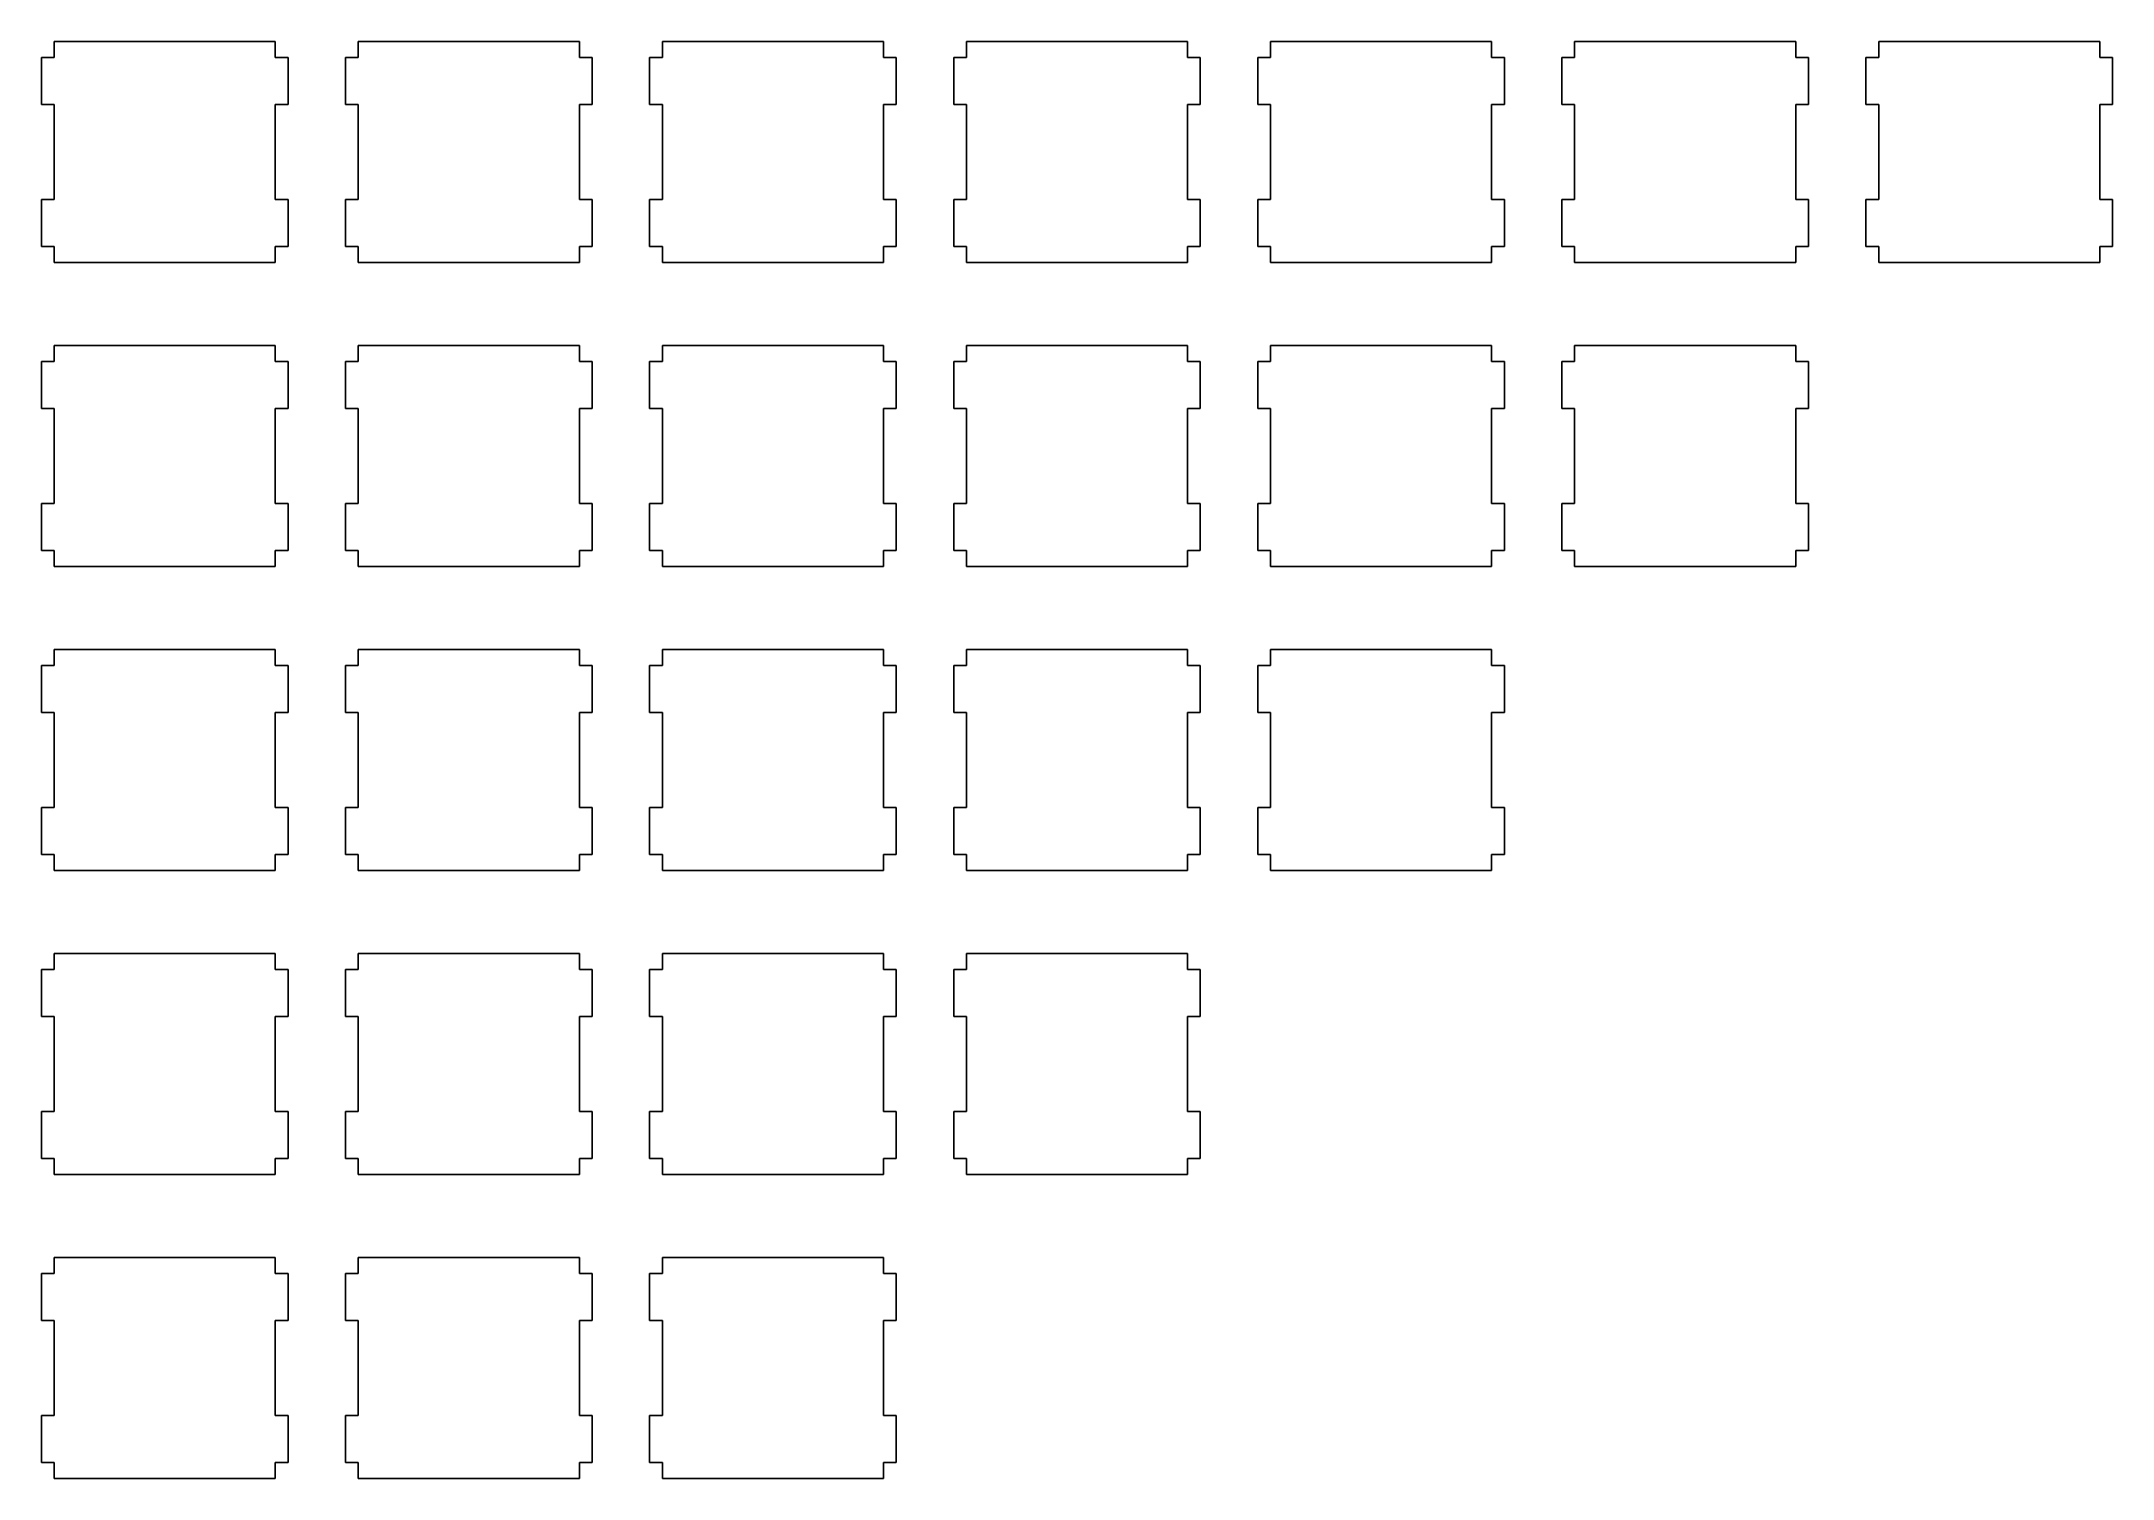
# Model space of a CAD drawing. Header units: inches. Extents: x 20 to 150, y 24 to 114.
import ezdxf

# ---------------------------------------------------------------- set-up
doc = ezdxf.new("R2010")
doc.units = ezdxf.units.IN
doc.header["$MEASUREMENT"] = 0
doc.layers.add('Switch', color=5, linetype='Continuous')

msp = doc.modelspace()

# ---------------------------------------------------------------- linework, layer by layer
at = {"layer": 'Switch', "color": 0}
for p, q in [((20.7698, 112.992), (19.9692, 112.992)), ((19.9692, 112.992), (19.9692, 110.042)), ((20.7698, 113.991), (20.7698, 112.992)), ((34.6191, 113.991), (20.7698, 113.991)), ((34.6191, 112.992), (34.6191, 113.991)), ((35.4196, 112.992), (34.6191, 112.992)), ((35.4196, 110.042), (35.4196, 112.992)), ((39.8198, 112.992), (39.019, 112.992)), ((39.019, 112.992), (39.019, 110.042)), ((39.8198, 113.991), (39.8198, 112.992)), ((53.6691, 113.991), (39.8198, 113.991)), ((53.6691, 112.992), (53.6691, 113.991)), ((54.4696, 112.992), (53.6691, 112.992)), ((54.4696, 110.042), (54.4696, 112.992)), ((58.8698, 112.992), (58.069, 112.992)), ((58.069, 112.992), (58.069, 110.042)), ((58.8698, 113.991), (58.8698, 112.992)), ((72.7191, 113.991), (58.8698, 113.991)), ((72.7191, 112.992), (72.7191, 113.991)), ((73.5196, 112.992), (72.7191, 112.992)), ((73.5196, 110.042), (73.5196, 112.992)), ((77.9198, 112.992), (77.119, 112.992)), ((77.119, 112.992), (77.119, 110.042)), ((77.9198, 113.991), (77.9198, 112.992)), ((91.7691, 113.991), (77.9198, 113.991)), ((91.7691, 112.992), (91.7691, 113.991)), ((92.5696, 112.992), (91.7691, 112.992)), ((92.5696, 110.042), (92.5696, 112.992)), ((96.9698, 112.992), (96.169, 112.992)), ((96.169, 112.992), (96.169, 110.042)), ((96.9698, 113.991), (96.9698, 112.992)), ((110.819, 113.991), (96.9698, 113.991)), ((110.819, 112.992), (110.819, 113.991)), ((111.618, 112.992), (110.819, 112.992)), ((111.618, 110.042), (111.618, 112.992)), ((116.02, 112.992), (115.219, 112.992)), ((115.219, 112.992), (115.219, 110.042)), ((116.02, 113.991), (116.02, 112.992)), ((129.869, 113.991), (116.02, 113.991)), ((129.869, 112.992), (129.869, 113.991)), ((130.67, 112.992), (129.869, 112.992)), ((130.67, 110.042), (130.67, 112.992)), ((135.07, 112.992), (134.269, 112.992)), ((134.269, 112.992), (134.269, 110.042)), ((135.07, 113.991), (135.07, 112.992)), ((148.919, 113.991), (135.07, 113.991)), ((148.919, 112.992), (148.919, 113.991)), ((149.72, 112.992), (148.919, 112.992)), ((149.72, 110.042), (149.72, 112.992)), ((19.9692, 110.042), (20.7698, 110.042)), ((20.7698, 110.042), (20.7698, 104.092)), ((34.6191, 104.092), (34.6191, 110.042)), ((34.6191, 110.042), (35.4196, 110.042)), ((39.019, 110.042), (39.8198, 110.042)), ((39.8198, 110.042), (39.8198, 104.092)), ((53.6691, 104.092), (53.6691, 110.042)), ((53.6691, 110.042), (54.4696, 110.042)), ((58.069, 110.042), (58.8698, 110.042)), ((58.8698, 110.042), (58.8698, 104.092)), ((72.7191, 104.092), (72.7191, 110.042)), ((72.7191, 110.042), (73.5196, 110.042)), ((77.119, 110.042), (77.9198, 110.042)), ((77.9198, 110.042), (77.9198, 104.092)), ((91.7691, 104.092), (91.7691, 110.042)), ((91.7691, 110.042), (92.5696, 110.042)), ((96.169, 110.042), (96.9698, 110.042)), ((96.9698, 110.042), (96.9698, 104.092)), ((110.819, 104.092), (110.819, 110.042)), ((110.819, 110.042), (111.618, 110.042)), ((115.219, 110.042), (116.02, 110.042)), ((116.02, 110.042), (116.02, 104.092)), ((129.869, 104.092), (129.869, 110.042)), ((129.869, 110.042), (130.67, 110.042)), ((134.269, 110.042), (135.07, 110.042)), ((135.07, 110.042), (135.07, 104.092)), ((148.919, 104.092), (148.919, 110.042)), ((148.919, 110.042), (149.72, 110.042)), ((20.7698, 104.092), (19.9692, 104.092)), ((19.9692, 104.092), (19.9692, 101.141)), ((35.4196, 104.092), (34.6191, 104.092)), ((35.4196, 101.141), (35.4196, 104.092)), ((39.8198, 104.092), (39.019, 104.092)), ((39.019, 104.092), (39.019, 101.141)), ((54.4696, 104.092), (53.6691, 104.092)), ((54.4696, 101.141), (54.4696, 104.092)), ((58.8698, 104.092), (58.069, 104.092)), ((58.069, 104.092), (58.069, 101.141)), ((73.5196, 104.092), (72.7191, 104.092)), ((73.5196, 101.141), (73.5196, 104.092)), ((77.9198, 104.092), (77.119, 104.092)), ((77.119, 104.092), (77.119, 101.141)), ((92.5696, 104.092), (91.7691, 104.092)), ((92.5696, 101.141), (92.5696, 104.092)), ((96.9698, 104.092), (96.169, 104.092)), ((96.169, 104.092), (96.169, 101.141)), ((111.618, 104.092), (110.819, 104.092)), ((111.618, 101.141), (111.618, 104.092)), ((116.02, 104.092), (115.219, 104.092)), ((115.219, 104.092), (115.219, 101.141)), ((130.67, 104.092), (129.869, 104.092)), ((130.67, 101.141), (130.67, 104.092)), ((135.07, 104.092), (134.269, 104.092)), ((134.269, 104.092), (134.269, 101.141)), ((149.72, 104.092), (148.919, 104.092)), ((149.72, 101.141), (149.72, 104.092)), ((19.9692, 101.141), (20.7698, 101.141)), ((20.7698, 101.141), (20.7698, 100.142)), ((20.7698, 100.142), (34.6191, 100.142)), ((34.6191, 100.142), (34.6191, 101.141)), ((34.6191, 101.141), (35.4196, 101.141)), ((39.019, 101.141), (39.8198, 101.141)), ((39.8198, 101.141), (39.8198, 100.142)), ((39.8198, 100.142), (53.6691, 100.142)), ((53.6691, 100.142), (53.6691, 101.141)), ((53.6691, 101.141), (54.4696, 101.141)), ((58.069, 101.141), (58.8698, 101.141)), ((58.8698, 101.141), (58.8698, 100.142)), ((58.8698, 100.142), (72.7191, 100.142)), ((72.7191, 100.142), (72.7191, 101.141)), ((72.7191, 101.141), (73.5196, 101.141)), ((77.119, 101.141), (77.9198, 101.141)), ((77.9198, 101.141), (77.9198, 100.142)), ((77.9198, 100.142), (91.7691, 100.142)), ((91.7691, 100.142), (91.7691, 101.141)), ((91.7691, 101.141), (92.5696, 101.141)), ((96.169, 101.141), (96.9698, 101.141)), ((96.9698, 101.141), (96.9698, 100.142)), ((96.9698, 100.142), (110.819, 100.142)), ((110.819, 100.142), (110.819, 101.141)), ((110.819, 101.141), (111.618, 101.141)), ((115.219, 101.141), (116.02, 101.141)), ((116.02, 101.141), (116.02, 100.142)), ((116.02, 100.142), (129.869, 100.142)), ((129.869, 100.142), (129.869, 101.141)), ((129.869, 101.141), (130.67, 101.141)), ((134.269, 101.141), (135.07, 101.141)), ((135.07, 101.141), (135.07, 100.142)), ((135.07, 100.142), (148.919, 100.142)), ((148.919, 100.142), (148.919, 101.141)), ((148.919, 101.141), (149.72, 101.141)), ((20.7698, 94.9413), (20.7698, 93.9423)), ((34.6191, 94.9413), (20.7698, 94.9413)), ((34.6191, 93.9423), (34.6191, 94.9413)), ((39.8198, 94.9413), (39.8198, 93.9423)), ((53.6691, 94.9413), (39.8198, 94.9413)), ((53.6691, 93.9423), (53.6691, 94.9413)), ((58.8698, 94.9413), (58.8698, 93.9423)), ((72.7191, 94.9413), (58.8698, 94.9413)), ((72.7191, 93.9423), (72.7191, 94.9413)), ((77.9198, 94.9413), (77.9198, 93.9423)), ((91.7691, 94.9413), (77.9198, 94.9413)), ((91.7691, 93.9423), (91.7691, 94.9413)), ((96.9698, 94.9413), (96.9698, 93.9423)), ((110.819, 94.9413), (96.9698, 94.9413)), ((110.819, 93.9423), (110.819, 94.9413)), ((116.02, 94.9413), (116.02, 93.9423)), ((129.869, 94.9413), (116.02, 94.9413)), ((129.869, 93.9423), (129.869, 94.9413)), ((20.7698, 93.9423), (19.9692, 93.9423)), ((19.9692, 93.9423), (19.9692, 90.992)), ((35.4196, 93.9423), (34.6191, 93.9423)), ((35.4196, 90.992), (35.4196, 93.9423)), ((39.8198, 93.9423), (39.019, 93.9423)), ((39.019, 93.9423), (39.019, 90.992)), ((54.4696, 93.9423), (53.6691, 93.9423)), ((54.4696, 90.992), (54.4696, 93.9423)), ((58.8698, 93.9423), (58.069, 93.9423)), ((58.069, 93.9423), (58.069, 90.992)), ((73.5196, 93.9423), (72.7191, 93.9423)), ((73.5196, 90.992), (73.5196, 93.9423)), ((77.9198, 93.9423), (77.119, 93.9423)), ((77.119, 93.9423), (77.119, 90.992)), ((92.5696, 93.9423), (91.7691, 93.9423)), ((92.5696, 90.992), (92.5696, 93.9423)), ((96.9698, 93.9423), (96.169, 93.9423)), ((96.169, 93.9423), (96.169, 90.992)), ((111.618, 93.9423), (110.819, 93.9423)), ((111.618, 90.992), (111.618, 93.9423)), ((116.02, 93.9423), (115.219, 93.9423)), ((115.219, 93.9423), (115.219, 90.992)), ((130.67, 93.9423), (129.869, 93.9423)), ((130.67, 90.992), (130.67, 93.9423)), ((19.9692, 90.992), (20.7698, 90.992)), ((20.7698, 90.992), (20.7698, 85.0417)), ((34.6191, 85.0417), (34.6191, 90.992)), ((34.6191, 90.992), (35.4196, 90.992)), ((39.019, 90.992), (39.8198, 90.992)), ((39.8198, 90.992), (39.8198, 85.0417)), ((53.6691, 85.0417), (53.6691, 90.992)), ((53.6691, 90.992), (54.4696, 90.992)), ((58.069, 90.992), (58.8698, 90.992)), ((58.8698, 90.992), (58.8698, 85.0417)), ((72.7191, 85.0417), (72.7191, 90.992)), ((72.7191, 90.992), (73.5196, 90.992)), ((77.119, 90.992), (77.9198, 90.992)), ((77.9198, 90.992), (77.9198, 85.0417)), ((91.7691, 85.0417), (91.7691, 90.992)), ((91.7691, 90.992), (92.5696, 90.992)), ((96.169, 90.992), (96.9698, 90.992)), ((96.9698, 90.992), (96.9698, 85.0417)), ((110.819, 85.0417), (110.819, 90.992)), ((110.819, 90.992), (111.618, 90.992)), ((115.219, 90.992), (116.02, 90.992)), ((116.02, 90.992), (116.02, 85.0417)), ((129.869, 85.0417), (129.869, 90.992)), ((129.869, 90.992), (130.67, 90.992)), ((20.7698, 85.0417), (19.9692, 85.0417)), ((19.9692, 85.0417), (19.9692, 82.091)), ((35.4196, 85.0417), (34.6191, 85.0417)), ((35.4196, 82.091), (35.4196, 85.0417)), ((39.8198, 85.0417), (39.019, 85.0417)), ((39.019, 85.0417), (39.019, 82.091)), ((54.4696, 85.0417), (53.6691, 85.0417)), ((54.4696, 82.091), (54.4696, 85.0417)), ((58.8698, 85.0417), (58.069, 85.0417)), ((58.069, 85.0417), (58.069, 82.091)), ((73.5196, 85.0417), (72.7191, 85.0417)), ((73.5196, 82.091), (73.5196, 85.0417)), ((77.9198, 85.0417), (77.119, 85.0417)), ((77.119, 85.0417), (77.119, 82.091)), ((92.5696, 85.0417), (91.7691, 85.0417)), ((92.5696, 82.091), (92.5696, 85.0417)), ((96.9698, 85.0417), (96.169, 85.0417)), ((96.169, 85.0417), (96.169, 82.091)), ((111.618, 85.0417), (110.819, 85.0417)), ((111.618, 82.091), (111.618, 85.0417)), ((116.02, 85.0417), (115.219, 85.0417)), ((115.219, 85.0417), (115.219, 82.091)), ((130.67, 85.0417), (129.869, 85.0417)), ((130.67, 82.091), (130.67, 85.0417)), ((19.9692, 82.091), (20.7698, 82.091)), ((20.7698, 82.091), (20.7698, 81.092)), ((34.6191, 81.092), (34.6191, 82.091)), ((34.6191, 82.091), (35.4196, 82.091)), ((39.019, 82.091), (39.8198, 82.091)), ((39.8198, 82.091), (39.8198, 81.092)), ((53.6691, 81.092), (53.6691, 82.091)), ((53.6691, 82.091), (54.4696, 82.091)), ((58.069, 82.091), (58.8698, 82.091)), ((58.8698, 82.091), (58.8698, 81.092)), ((72.7191, 81.092), (72.7191, 82.091)), ((72.7191, 82.091), (73.5196, 82.091)), ((77.119, 82.091), (77.9198, 82.091)), ((77.9198, 82.091), (77.9198, 81.092)), ((91.7691, 81.092), (91.7691, 82.091)), ((91.7691, 82.091), (92.5696, 82.091)), ((96.169, 82.091), (96.9698, 82.091)), ((96.9698, 82.091), (96.9698, 81.092)), ((110.819, 81.092), (110.819, 82.091)), ((110.819, 82.091), (111.618, 82.091)), ((115.219, 82.091), (116.02, 82.091)), ((116.02, 82.091), (116.02, 81.092)), ((129.869, 81.092), (129.869, 82.091)), ((129.869, 82.091), (130.67, 82.091)), ((20.7698, 81.092), (34.6191, 81.092)), ((39.8198, 81.092), (53.6691, 81.092)), ((58.8698, 81.092), (72.7191, 81.092)), ((77.9198, 81.092), (91.7691, 81.092)), ((96.9698, 81.092), (110.819, 81.092)), ((116.02, 81.092), (129.869, 81.092)), ((20.7698, 75.8913), (20.7698, 74.8923)), ((34.6191, 75.8913), (20.7698, 75.8913)), ((34.6191, 74.8923), (34.6191, 75.8913)), ((39.8198, 75.8913), (39.8198, 74.8923)), ((53.6691, 75.8913), (39.8198, 75.8913)), ((53.6691, 74.8923), (53.6691, 75.8913)), ((58.8698, 75.8913), (58.8698, 74.8923)), ((72.7191, 75.8913), (58.8698, 75.8913)), ((72.7191, 74.8923), (72.7191, 75.8913)), ((77.9198, 75.8913), (77.9198, 74.8923)), ((91.7691, 75.8913), (77.9198, 75.8913)), ((91.7691, 74.8923), (91.7691, 75.8913)), ((96.9698, 75.8913), (96.9698, 74.8923)), ((110.819, 75.8913), (96.9698, 75.8913)), ((110.819, 74.8923), (110.819, 75.8913)), ((20.7698, 74.8923), (19.9692, 74.8923)), ((19.9692, 74.8923), (19.9692, 71.942)), ((35.4196, 74.8923), (34.6191, 74.8923)), ((35.4196, 71.942), (35.4196, 74.8923)), ((39.8198, 74.8923), (39.019, 74.8923)), ((39.019, 74.8923), (39.019, 71.942)), ((54.4696, 74.8923), (53.6691, 74.8923)), ((54.4696, 71.942), (54.4696, 74.8923)), ((58.8698, 74.8923), (58.069, 74.8923)), ((58.069, 74.8923), (58.069, 71.942)), ((73.5196, 74.8923), (72.7191, 74.8923)), ((73.5196, 71.942), (73.5196, 74.8923)), ((77.9198, 74.8923), (77.119, 74.8923)), ((77.119, 74.8923), (77.119, 71.942)), ((92.5696, 74.8923), (91.7691, 74.8923)), ((92.5696, 71.942), (92.5696, 74.8923)), ((96.9698, 74.8923), (96.169, 74.8923)), ((96.169, 74.8923), (96.169, 71.942)), ((111.618, 74.8923), (110.819, 74.8923)), ((111.618, 71.942), (111.618, 74.8923)), ((19.9692, 71.942), (20.7698, 71.942)), ((20.7698, 71.942), (20.7698, 65.9917)), ((34.6191, 65.9917), (34.6191, 71.942)), ((34.6191, 71.942), (35.4196, 71.942)), ((39.019, 71.942), (39.8198, 71.942)), ((39.8198, 71.942), (39.8198, 65.9917)), ((53.6691, 65.9917), (53.6691, 71.942)), ((53.6691, 71.942), (54.4696, 71.942)), ((58.069, 71.942), (58.8698, 71.942)), ((58.8698, 71.942), (58.8698, 65.9917)), ((72.7191, 65.9917), (72.7191, 71.942)), ((72.7191, 71.942), (73.5196, 71.942)), ((77.119, 71.942), (77.9198, 71.942)), ((77.9198, 71.942), (77.9198, 65.9917)), ((91.7691, 65.9917), (91.7691, 71.942)), ((91.7691, 71.942), (92.5696, 71.942)), ((96.169, 71.942), (96.9698, 71.942)), ((96.9698, 71.942), (96.9698, 65.9917)), ((110.819, 65.9917), (110.819, 71.942)), ((110.819, 71.942), (111.618, 71.942)), ((20.7698, 65.9917), (19.9692, 65.9917)), ((19.9692, 65.9917), (19.9692, 63.041)), ((35.4196, 65.9917), (34.6191, 65.9917)), ((35.4196, 63.041), (35.4196, 65.9917)), ((39.8198, 65.9917), (39.019, 65.9917)), ((39.019, 65.9917), (39.019, 63.041)), ((54.4696, 65.9917), (53.6691, 65.9917)), ((54.4696, 63.041), (54.4696, 65.9917)), ((58.8698, 65.9917), (58.069, 65.9917)), ((58.069, 65.9917), (58.069, 63.041)), ((73.5196, 65.9917), (72.7191, 65.9917)), ((73.5196, 63.041), (73.5196, 65.9917)), ((77.9198, 65.9917), (77.119, 65.9917)), ((77.119, 65.9917), (77.119, 63.041)), ((92.5696, 65.9917), (91.7691, 65.9917)), ((92.5696, 63.041), (92.5696, 65.9917)), ((96.9698, 65.9917), (96.169, 65.9917)), ((96.169, 65.9917), (96.169, 63.041)), ((111.618, 65.9917), (110.819, 65.9917)), ((111.618, 63.041), (111.618, 65.9917)), ((19.9692, 63.041), (20.7698, 63.041)), ((20.7698, 63.041), (20.7698, 62.042)), ((34.6191, 62.042), (34.6191, 63.041)), ((34.6191, 63.041), (35.4196, 63.041)), ((39.019, 63.041), (39.8198, 63.041)), ((39.8198, 63.041), (39.8198, 62.042)), ((53.6691, 62.042), (53.6691, 63.041)), ((53.6691, 63.041), (54.4696, 63.041)), ((58.069, 63.041), (58.8698, 63.041)), ((58.8698, 63.041), (58.8698, 62.042)), ((72.7191, 62.042), (72.7191, 63.041)), ((72.7191, 63.041), (73.5196, 63.041)), ((77.119, 63.041), (77.9198, 63.041)), ((77.9198, 63.041), (77.9198, 62.042)), ((91.7691, 62.042), (91.7691, 63.041)), ((91.7691, 63.041), (92.5696, 63.041)), ((96.169, 63.041), (96.9698, 63.041)), ((96.9698, 63.041), (96.9698, 62.042)), ((110.819, 62.042), (110.819, 63.041)), ((110.819, 63.041), (111.618, 63.041)), ((20.7698, 62.042), (34.6191, 62.042)), ((39.8198, 62.042), (53.6691, 62.042)), ((58.8698, 62.042), (72.7191, 62.042)), ((77.9198, 62.042), (91.7691, 62.042)), ((96.9698, 62.042), (110.819, 62.042)), ((20.7698, 55.8423), (19.9692, 55.8423)), ((19.9692, 55.8423), (19.9692, 52.892)), ((20.7698, 56.8413), (20.7698, 55.8423)), ((34.6191, 56.8413), (20.7698, 56.8413)), ((34.6191, 55.8423), (34.6191, 56.8413)), ((35.4196, 55.8423), (34.6191, 55.8423)), ((35.4196, 52.892), (35.4196, 55.8423)), ((39.8198, 55.8423), (39.019, 55.8423)), ((39.019, 55.8423), (39.019, 52.892)), ((39.8198, 56.8413), (39.8198, 55.8423)), ((53.6691, 56.8413), (39.8198, 56.8413)), ((53.6691, 55.8423), (53.6691, 56.8413)), ((54.4696, 55.8423), (53.6691, 55.8423)), ((54.4696, 52.892), (54.4696, 55.8423)), ((58.8698, 55.8423), (58.069, 55.8423)), ((58.069, 55.8423), (58.069, 52.892)), ((58.8698, 56.8413), (58.8698, 55.8423)), ((72.7191, 56.8413), (58.8698, 56.8413)), ((72.7191, 55.8423), (72.7191, 56.8413)), ((73.5196, 55.8423), (72.7191, 55.8423)), ((73.5196, 52.892), (73.5196, 55.8423)), ((77.9198, 55.8423), (77.119, 55.8423)), ((77.119, 55.8423), (77.119, 52.892)), ((77.9198, 56.8413), (77.9198, 55.8423)), ((91.7691, 56.8413), (77.9198, 56.8413)), ((91.7691, 55.8423), (91.7691, 56.8413)), ((92.5696, 55.8423), (91.7691, 55.8423)), ((92.5696, 52.892), (92.5696, 55.8423)), ((19.9692, 52.892), (20.7698, 52.892)), ((20.7698, 52.892), (20.7698, 46.9417)), ((34.6191, 46.9417), (34.6191, 52.892)), ((34.6191, 52.892), (35.4196, 52.892)), ((39.019, 52.892), (39.8198, 52.892)), ((39.8198, 52.892), (39.8198, 46.9417)), ((53.6691, 46.9417), (53.6691, 52.892)), ((53.6691, 52.892), (54.4696, 52.892)), ((58.069, 52.892), (58.8698, 52.892)), ((58.8698, 52.892), (58.8698, 46.9417)), ((72.7191, 46.9417), (72.7191, 52.892)), ((72.7191, 52.892), (73.5196, 52.892)), ((77.119, 52.892), (77.9198, 52.892)), ((77.9198, 52.892), (77.9198, 46.9417)), ((91.7691, 46.9417), (91.7691, 52.892)), ((91.7691, 52.892), (92.5696, 52.892)), ((20.7698, 46.9417), (19.9692, 46.9417)), ((19.9692, 46.9417), (19.9692, 43.991)), ((35.4196, 46.9417), (34.6191, 46.9417)), ((35.4196, 43.991), (35.4196, 46.9417)), ((39.8198, 46.9417), (39.019, 46.9417)), ((39.019, 46.9417), (39.019, 43.991)), ((54.4696, 46.9417), (53.6691, 46.9417)), ((54.4696, 43.991), (54.4696, 46.9417)), ((58.8698, 46.9417), (58.069, 46.9417)), ((58.069, 46.9417), (58.069, 43.991)), ((73.5196, 46.9417), (72.7191, 46.9417)), ((73.5196, 43.991), (73.5196, 46.9417)), ((77.9198, 46.9417), (77.119, 46.9417)), ((77.119, 46.9417), (77.119, 43.991)), ((92.5696, 46.9417), (91.7691, 46.9417)), ((92.5696, 43.991), (92.5696, 46.9417)), ((19.9692, 43.991), (20.7698, 43.991)), ((20.7698, 43.991), (20.7698, 42.992)), ((20.7698, 42.992), (34.6191, 42.992)), ((34.6191, 42.992), (34.6191, 43.991)), ((34.6191, 43.991), (35.4196, 43.991)), ((39.019, 43.991), (39.8198, 43.991)), ((39.8198, 43.991), (39.8198, 42.992)), ((39.8198, 42.992), (53.6691, 42.992)), ((53.6691, 42.992), (53.6691, 43.991)), ((53.6691, 43.991), (54.4696, 43.991)), ((58.069, 43.991), (58.8698, 43.991)), ((58.8698, 43.991), (58.8698, 42.992)), ((58.8698, 42.992), (72.7191, 42.992)), ((72.7191, 42.992), (72.7191, 43.991)), ((72.7191, 43.991), (73.5196, 43.991)), ((77.119, 43.991), (77.9198, 43.991)), ((77.9198, 43.991), (77.9198, 42.992)), ((77.9198, 42.992), (91.7691, 42.992)), ((91.7691, 42.992), (91.7691, 43.991)), ((91.7691, 43.991), (92.5696, 43.991)), ((20.7698, 37.7913), (20.7698, 36.7923)), ((34.6191, 37.7913), (20.7698, 37.7913)), ((34.6191, 36.7923), (34.6191, 37.7913)), ((39.8198, 37.7913), (39.8198, 36.7923)), ((53.6691, 37.7913), (39.8198, 37.7913)), ((53.6691, 36.7923), (53.6691, 37.7913)), ((58.8698, 37.7913), (58.8698, 36.7923)), ((72.7191, 37.7913), (58.8698, 37.7913)), ((72.7191, 36.7923), (72.7191, 37.7913)), ((20.7698, 36.7923), (19.9692, 36.7923)), ((19.9692, 36.7923), (19.9692, 33.8419)), ((35.4196, 36.7923), (34.6191, 36.7923)), ((35.4196, 33.8419), (35.4196, 36.7923)), ((39.8198, 36.7923), (39.019, 36.7923)), ((39.019, 36.7923), (39.019, 33.8419)), ((54.4696, 36.7923), (53.6691, 36.7923)), ((54.4696, 33.8419), (54.4696, 36.7923)), ((58.8698, 36.7923), (58.069, 36.7923)), ((58.069, 36.7923), (58.069, 33.8419)), ((73.5196, 36.7923), (72.7191, 36.7923)), ((73.5196, 33.8419), (73.5196, 36.7923)), ((19.9692, 33.8419), (20.7698, 33.8419)), ((20.7698, 33.8419), (20.7698, 27.8929)), ((34.6191, 27.8929), (34.6191, 33.8419)), ((34.6191, 33.8419), (35.4196, 33.8419)), ((39.019, 33.8419), (39.8198, 33.8419)), ((39.8198, 33.8419), (39.8198, 27.8929)), ((53.6691, 27.8929), (53.6691, 33.8419)), ((53.6691, 33.8419), (54.4696, 33.8419)), ((58.069, 33.8419), (58.8698, 33.8419)), ((58.8698, 33.8419), (58.8698, 27.8929)), ((72.7191, 27.8929), (72.7191, 33.8419)), ((72.7191, 33.8419), (73.5196, 33.8419)), ((20.7698, 27.8929), (19.9692, 27.8929)), ((19.9692, 27.8929), (19.9692, 24.9411)), ((35.4196, 27.8929), (34.6191, 27.8929)), ((35.4196, 24.9411), (35.4196, 27.8929)), ((39.8198, 27.8929), (39.019, 27.8929)), ((39.019, 27.8929), (39.019, 24.9411)), ((54.4696, 27.8929), (53.6691, 27.8929)), ((54.4696, 24.9411), (54.4696, 27.8929)), ((58.8698, 27.8929), (58.069, 27.8929)), ((58.069, 27.8929), (58.069, 24.9411)), ((73.5196, 27.8929), (72.7191, 27.8929)), ((73.5196, 24.9411), (73.5196, 27.8929)), ((19.9692, 24.9411), (20.7698, 24.9411)), ((20.7698, 24.9411), (20.7698, 23.942)), ((34.6191, 23.942), (34.6191, 24.9411)), ((34.6191, 24.9411), (35.4196, 24.9411)), ((39.019, 24.9411), (39.8198, 24.9411)), ((39.8198, 24.9411), (39.8198, 23.942)), ((53.6691, 23.942), (53.6691, 24.9411)), ((53.6691, 24.9411), (54.4696, 24.9411)), ((58.069, 24.9411), (58.8698, 24.9411)), ((58.8698, 24.9411), (58.8698, 23.942)), ((72.7191, 23.942), (72.7191, 24.9411)), ((72.7191, 24.9411), (73.5196, 24.9411)), ((20.7698, 23.942), (34.6191, 23.942)), ((39.8198, 23.942), (53.6691, 23.942)), ((58.8698, 23.942), (72.7191, 23.942))]:
    msp.add_line(p, q, dxfattribs=at)

doc.saveas('drawing.dxf')
